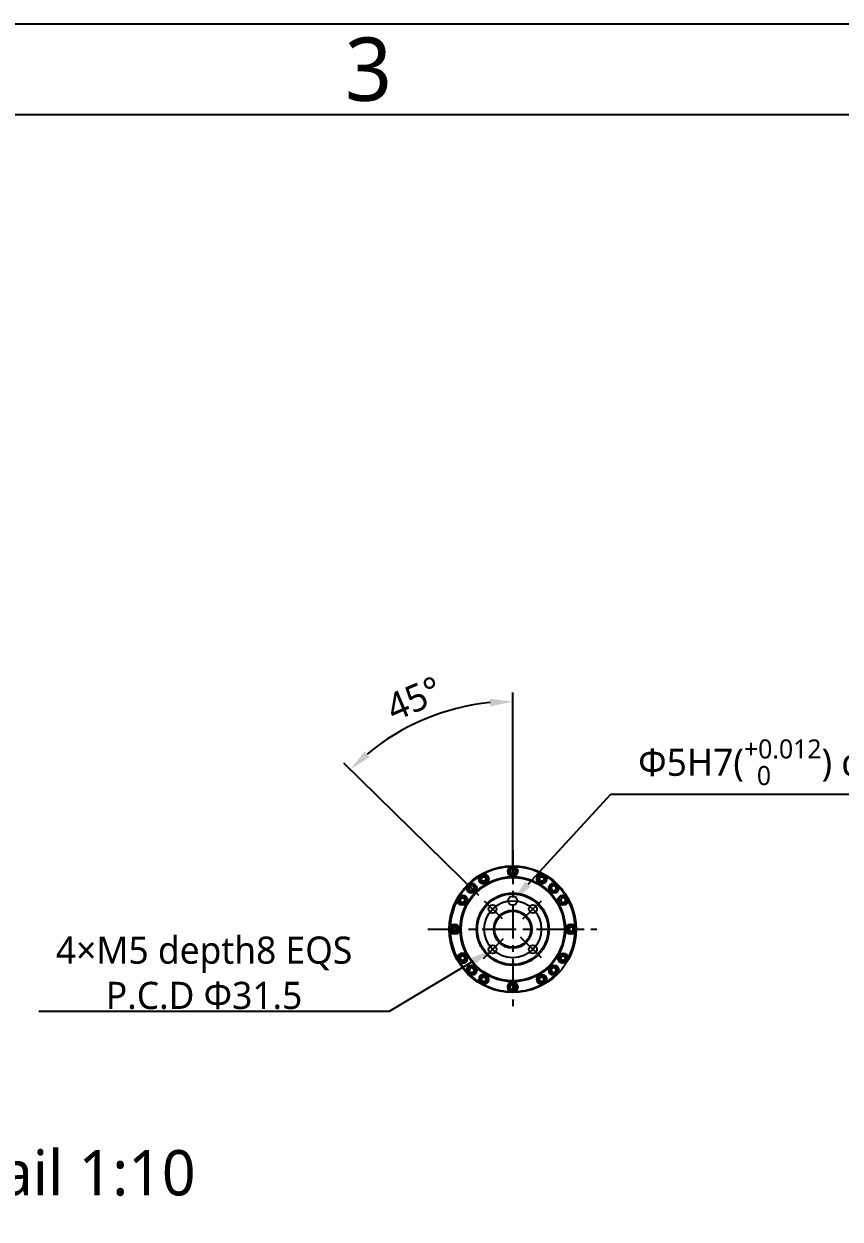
# Model space of a CAD drawing. Header units: millimetres. Extents: x 5828 to 6704, y 123 to 421.
# Drawn here: x 6395.9 to 6440.9, y 354.6 to 420.6 of the extents above; entities that cross this region are included whole.
import ezdxf
from ezdxf import colors
from ezdxf.entities.mleader import LeaderData, LeaderLine
from ezdxf.enums import TextEntityAlignment as Align
from ezdxf.math import Vec2, Vec3

# ---------------------------------------------------------------- set-up
doc = ezdxf.new("R2010")
doc.units = ezdxf.units.MM
doc.linetypes.add('CENTER', pattern=[0.6, 0.375, -0.075, 0.075, -0.075])
for name, color, linetype in [('中心线', 7, 'Continuous'), ('外形图', 7, 'Continuous'), ('多重引线', 7, 'Continuous'), ('尺寸标注', 7, 'Continuous'), ('模板', 7, 'Continuous')]:
    doc.layers.add(name, color=color, linetype=linetype)
doc.styles.get("Standard").update_dxf_attribs({"font": 'msyh.ttc'})
doc.styles.add('微软雅黑', font='msyh.ttc', dxfattribs={"height": 1.5})
doc.dimstyles.new('尺寸标注_细节_1_10比例', dxfattribs={"dimtxt": 1.5, "dimasz": 1.25, "dimexe": 0.5, "dimexo": 0.4, "dimgap": 0.5, "dimtad": 1, "dimlfac": 10, "dimdsep": 46, "dimtxsty": '微软雅黑', "dimcen": 0.09, "dimadec": 0, "dimazin": 0, "dimtp": 0.01, "dimtm": 0.01, "dimtfac": 1, "dimtofl": 0, "dimtmove": 0, "dimatfit": 3, "dimfxl": 1, "dimtolj": 1, "dimarcsym": 0})

# ---------------------------------------------------------------- blocks, each defined once
blk = doc.blocks.new('图纸页')
at = {"layer": '模板', "color": 2}
for points in [[(6283.656, 123.623), (6283.656, 420.623), (6703.656, 420.623), (6703.656, 123.623)], [(6308.656, 128.623), (6308.656, 415.623), (6698.656, 415.623), (6698.656, 128.623)]]:
    blk.add_lwpolyline(points, close=True, dxfattribs=at)
at = {"layer": '模板', "color": 2, "style": '微软雅黑'}
blk.add_text('3', height=3.5, dxfattribs=at).set_placement((6414.906, 418.123), align=Align.MIDDLE_CENTER)
for tag, height, p in [('编号', 4, (6669.32, 150.508)), ('当前页', 1.667, (6668.109, 141.186)), ('总页数', 1.667, (6673.318, 141.186)), ('比例', 1.667, (6628.656, 133.623))]:
    blk.add_attdef(tag, text='', height=height, dxfattribs=at).set_placement(p, align=Align.MIDDLE)
blk = doc.blocks.new('*D776')
at = {"layer": 'Defpoints', "color": 0}
for p in [(6419.583, 382.761), (6422.868, 373.063), (6421.286, 372.196), (6422.278, 371.221), (6422.868, 366.291)]:
    blk.add_point(p, dxfattribs=at)
at = {"layer": '尺寸标注', "color": 0, "lineweight": -2}
for p, q in [((6422.868, 373.463), (6422.868, 383.699)), ((6421.001, 372.476), (6413.556, 379.794))]:
    blk.add_line(p, q, dxfattribs=at)
blk.add_arc((6422.868, 370.641), 12.558, 95.7056, 129.79018, dxfattribs=at)
at = {"layer": '尺寸标注', "color": 0}
for points in [[(6421.63, 382.928), (6421.61, 383.344), (6422.868, 383.199)], [(6414.691, 380.443), (6414.973, 380.137), (6413.912, 379.443)]]:
    blk.add_solid(points, dxfattribs=at)
at = {"layer": '尺寸标注', "color": 0, "insert": (6417.425, 383.353), "char_height": 1.5, "attachment_point": 5, "rotation": 23.18081, "style": '微软雅黑'}
blk.add_mtext('\\A1;45%%d', dxfattribs=at)

msp = doc.modelspace()

# ---------------------------------------------------------------- linework, layer by layer
at = {"layer": '中心线', "linetype": 'CENTER', "ltscale": 5}
for p, q in [((6422.8684, 374.9905), (6422.8684, 366.2912)), ((6421.2861, 372.196), (6422.2782, 371.2209)), ((6423.4239, 371.1867), (6424.452, 372.1972)), ((6418.1786, 370.6217), (6427.5131, 370.6217)), ((6421.2542, 369.0075), (6422.3638, 370.1171)), ((6424.4509, 369.0392), (6423.3044, 370.1857))]:
    msp.add_line(p, q, dxfattribs=at)
at = {"layer": '外形图', "color": 7, "linetype": 'Continuous'}
for p, q in [((6422.9157, 373.9673), (6422.7446, 373.9117)), ((6422.7446, 373.7317), (6422.7446, 373.9117)), ((6422.7446, 373.7317), (6422.9157, 373.6761)), ((6423.0215, 373.8217), (6422.9157, 373.9673)), ((6422.9157, 373.6761), (6423.0215, 373.8217)), ((6420.5362, 373.0209), (6420.4545, 372.8605)), ((6420.714, 372.9927), (6420.5362, 373.0209)), ((6420.7421, 372.8149), (6420.714, 372.9927)), ((6421.1664, 373.495), (6421.129, 373.3556)), ((6421.2311, 373.2536), (6421.129, 373.3556)), ((6421.3058, 373.5324), (6421.1664, 373.495)), ((6421.2311, 373.2536), (6421.3705, 373.2909)), ((6421.3058, 373.5324), (6421.4078, 373.4303)), ((6421.3705, 373.2909), (6421.4078, 373.4303)), ((6424.329, 373.4303), (6424.4311, 373.5324)), ((6424.329, 373.4303), (6424.3664, 373.2909)), ((6424.3664, 373.2909), (6424.5058, 373.2536)), ((6424.5705, 373.495), (6424.4311, 373.5324)), ((6424.6078, 373.3556), (6424.5058, 373.2536)), ((6424.6078, 373.3556), (6424.5705, 373.495)), ((6424.9799, 372.9084), (6425.1072, 373.0357)), ((6425.2676, 372.954), (6425.1072, 373.0357)), ((6419.9951, 372.3238), (6419.9577, 372.1843)), ((6420.1345, 372.3611), (6419.9951, 372.3238)), ((6420.1345, 372.3611), (6420.2366, 372.2591)), ((6420.5817, 372.7332), (6420.4545, 372.8605)), ((6420.5817, 372.7332), (6420.7421, 372.8149)), ((6424.9799, 372.9084), (6425.0617, 372.748)), ((6425.0617, 372.748), (6425.2394, 372.7762)), ((6425.2394, 372.7762), (6425.2676, 372.954)), ((6425.4995, 372.2525), (6425.6268, 372.3798)), ((6425.7871, 372.298), (6425.6268, 372.3798)), ((6420.0598, 372.0823), (6419.9577, 372.1843)), ((6420.0598, 372.0823), (6420.1992, 372.1196)), ((6420.1992, 372.1196), (6420.2366, 372.2591)), ((6425.4995, 372.2525), (6425.5812, 372.0921)), ((6425.5812, 372.0921), (6425.759, 372.1203)), ((6425.759, 372.1203), (6425.7871, 372.298)), ((6419.6684, 370.7748), (6419.5228, 370.669)), ((6419.5228, 370.669), (6419.5784, 370.4978)), ((6419.7584, 370.4978), (6419.5784, 370.4978)), ((6419.814, 370.669), (6419.6684, 370.7748)), ((6419.7584, 370.4978), (6419.814, 370.669)), ((6425.9784, 370.7456), (6425.9228, 370.5744)), ((6425.9228, 370.5744), (6426.0684, 370.4686)), ((6425.9784, 370.7456), (6426.1584, 370.7456)), ((6426.0684, 370.4686), (6426.214, 370.5744)), ((6426.214, 370.5744), (6426.1584, 370.7456)), ((6419.9577, 369.0591), (6420.0598, 369.1611)), ((6419.9577, 369.0591), (6419.9951, 368.9196)), ((6420.1992, 369.1238), (6420.0598, 369.1611)), ((6420.2366, 368.9843), (6420.1992, 369.1238)), ((6425.5376, 369.1238), (6425.5003, 368.9843)), ((6425.6771, 369.1611), (6425.5376, 369.1238)), ((6425.6771, 369.1611), (6425.7791, 369.0591)), ((6425.7418, 368.9196), (6425.7791, 369.0591)), ((6419.9951, 368.9196), (6420.1345, 368.8823)), ((6420.2366, 368.9843), (6420.1345, 368.8823)), ((6420.4974, 368.4672), (6420.4693, 368.2895)), ((6420.6752, 368.4954), (6420.4974, 368.4672)), ((6420.7569, 368.335), (6420.6752, 368.4954)), ((6425.1551, 368.5102), (6424.9947, 368.4285)), ((6424.9947, 368.4285), (6425.0229, 368.2507)), ((6425.1551, 368.5102), (6425.2824, 368.3829)), ((6425.2007, 368.2225), (6425.2824, 368.3829)), ((6425.6024, 368.8823), (6425.5003, 368.9843)), ((6425.6024, 368.8823), (6425.7418, 368.9196)), ((6420.4693, 368.2895), (6420.6296, 368.2077)), ((6420.7569, 368.335), (6420.6296, 368.2077)), ((6421.129, 367.8878), (6421.2311, 367.9898)), ((6421.129, 367.8878), (6421.1664, 367.7484)), ((6421.1664, 367.7484), (6421.3058, 367.711)), ((6421.3705, 367.9525), (6421.2311, 367.9898)), ((6421.4078, 367.8131), (6421.3058, 367.711)), ((6421.4078, 367.8131), (6421.3705, 367.9525)), ((6424.3664, 367.9525), (6424.329, 367.8131)), ((6424.4311, 367.711), (6424.329, 367.8131)), ((6424.5058, 367.9898), (6424.3664, 367.9525)), ((6424.4311, 367.711), (6424.5705, 367.7484)), ((6424.5058, 367.9898), (6424.6078, 367.8878)), ((6424.5705, 367.7484), (6424.6078, 367.8878)), ((6425.0229, 368.2507), (6425.2007, 368.2225)), ((6422.8211, 367.5673), (6422.7153, 367.4217)), ((6422.7153, 367.4217), (6422.8211, 367.2761)), ((6422.9923, 367.5117), (6422.8211, 367.5673)), ((6422.8211, 367.2761), (6422.9923, 367.3317)), ((6422.9923, 367.5117), (6422.9923, 367.3317))]:
    msp.add_line(p, q, dxfattribs=at)
for centre, radius in [((6422.8684, 370.6217), 3.5), ((6421.2684, 373.393), 0.275), ((6422.8684, 373.8217), 0.275), ((6422.8684, 373.8217), 0.25), ((6422.8684, 373.8217), 0.2), ((6424.4684, 373.393), 0.275), ((6422.8684, 370.6217), 2.9), ((6422.8684, 370.6217), 2.85), ((6420.6057, 372.8844), 0.275), ((6420.6057, 372.8844), 0.25), ((6420.6057, 372.8844), 0.2), ((6421.2684, 373.393), 0.225), ((6421.2684, 373.393), 0.125), ((6424.4684, 373.393), 0.225), ((6424.4684, 373.393), 0.125), ((6425.1312, 372.8844), 0.275), ((6425.1312, 372.8844), 0.25), ((6425.1312, 372.8844), 0.2), ((6420.0971, 372.2217), 0.275), ((6420.0971, 372.2217), 0.225), ((6420.0971, 372.2217), 0.125), ((6422.8684, 370.6217), 2), ((6422.8684, 370.6217), 1.95), ((6422.8684, 372.1967), 0.25), ((6425.6397, 372.2217), 0.275), ((6425.6397, 372.2217), 0.225), ((6421.7547, 371.7354), 0.225), ((6422.8684, 370.6217), 1.05), ((6423.9821, 371.7354), 0.225), ((6422.8684, 370.6217), 1), ((6419.6684, 370.6217), 0.275), ((6419.6684, 370.6217), 0.25), ((6419.6684, 370.6217), 0.2), ((6426.0684, 370.6217), 0.275), ((6426.0684, 370.6217), 0.25), ((6426.0684, 370.6217), 0.2), ((6421.7547, 369.508), 0.225), ((6423.9821, 369.508), 0.225), ((6420.0971, 369.0217), 0.225), ((6420.0971, 369.0217), 0.125), ((6425.6397, 369.0217), 0.275), ((6425.6397, 369.0217), 0.225), ((6425.6397, 369.0217), 0.125), ((6420.6057, 368.359), 0.275), ((6420.6057, 368.359), 0.25), ((6420.6057, 368.359), 0.2), ((6425.1312, 368.359), 0.275), ((6425.1312, 368.359), 0.25), ((6425.1312, 368.359), 0.2), ((6421.2684, 367.8504), 0.225), ((6421.2684, 367.8504), 0.125), ((6422.8684, 367.4217), 0.275), ((6424.4684, 367.8504), 0.275), ((6424.4684, 367.8504), 0.225), ((6424.4684, 367.8504), 0.125), ((6422.8684, 367.4217), 0.25), ((6422.8684, 367.4217), 0.2)]:
    msp.add_circle(centre, radius, dxfattribs=at)
at = {"layer": '外形图'}
msp.add_circle((6422.8684, 370.6217), 1.575, dxfattribs=at)
at = {"layer": '外形图', "color": 7, "linetype": 'Continuous'}
for centre, radius, start, end in [((6422.8684, 370.6217), 3.45, 91.975686, 118.024353), ((6422.8684, 370.6217), 3.45, 61.975647, 88.024639), ((6422.8684, 370.6217), 3.45, 136.975738, 148.024353), ((6422.8684, 370.6217), 3.45, 121.975647, 133.024721), ((6422.8684, 370.6217), 3.45, 46.975807, 58.024353), ((6422.8684, 370.6217), 3.45, 31.975647, 43.024709), ((6422.8684, 370.6217), 3.45, 151.975647, 178.024644), ((6422.8684, 370.6217), 3.45, 1.975697, 28.024353), ((6422.8684, 370.6217), 3.45, 181.975697, 208.024353), ((6422.8684, 370.6217), 3.45, 331.975647, 358.024644), ((6420.0971, 369.0217), 0.275, 135, 134.732926), ((6422.8684, 370.6217), 3.45, 211.975647, 223.024709), ((6422.8684, 370.6217), 3.45, 226.975807, 238.024353), ((6421.2684, 367.8504), 0.275, 135, 134.732926), ((6422.8684, 370.6217), 3.45, 301.975647, 313.02472), ((6422.8684, 370.6217), 3.45, 241.975647, 268.024639), ((6422.8684, 370.6217), 3.45, 271.975686, 298.024353)]:
    msp.add_arc(centre, radius, start, end, dxfattribs=at)

# ---------------------------------------------------------------- block references
at = {"layer": '多重引线'}
msp.add_blockref('图纸页', (0, 0), dxfattribs=at)

# ---------------------------------------------------------------- texts
at = {"layer": '外形图', "insert": (6389.1654, 358.4199), "char_height": 2.5, "width": 17.191805, "attachment_point": 1}
msp.add_mtext('Detail 1:10', dxfattribs=at)

# ---------------------------------------------------------------- dimensions: what is measured, and where the dimension line sits
at = {"layer": '尺寸标注'}
dim = msp.add_angular_dim_2l(base=(6419.5833, 382.7612), line1=((6422.8684, 373.063), (6422.8684, 366.2912)), line2=((6421.2861, 372.196), (6422.2782, 371.2209)), dimstyle='尺寸标注_细节_1_10比例', override={"dimtxsty": '微软雅黑'}, dxfattribs=at)
dim.commit()
dim.dimension.update_dxf_attribs({"geometry": '*D776', "text_midpoint": (6417.9253, 382.1847), "dimtype": 162})

# ---------------------------------------------------------------- leaders
at = {"layer": '多重引线'}
ml = msp.add_multileader_mtext('Standard', dxfattribs=at)
ml.set_content('\\A1;{\\C256;Φ5H7({\\H0.7x;\\S+0.012^   0;}) depth7}', style='微软雅黑')
ml.set_leader_properties()
ml.build(insert=Vec2(0, 0))
ml.multileader.update_dxf_attribs({"text_left_attachment_type": 5, "text_right_attachment_type": 5, "dogleg_length": 1, "arrow_head_size": 1.25})
ctx = ml.context
ctx.base_point, ctx.char_height, ctx.arrow_head_size, ctx.landing_gap_size, ctx.plane_origin = Vec3(6429.2912, 378.0852), 1.5, 1.25, 0.5, Vec3(6422.8684, 372.1967)
ctx.left_attachment, ctx.right_attachment = 5, 5
notes = []
notes.append((ctx, [(0, (1, 1, 0), (6428.2912, 378.0852), (1, 0), 1, [(0, [(6422.8684, 372.1967)], 0, [])])]))
ctx.mtext.insert, ctx.mtext.flow_direction = Vec3(6429.7912, 381.1041), 5
ml = msp.add_multileader_mtext('Standard', dxfattribs=at)
ml.set_content('\\pxqc;4×M5 depth8 EQS\\PP.C.D {\\C256;Φ31.5}', style='微软雅黑')
ml.set_leader_properties()
ml.build(insert=Vec2(0, 0))
ml.multileader.update_dxf_attribs({"text_left_attachment_type": 5, "text_right_attachment_type": 5, "dogleg_length": 1, "arrow_head_size": 1.25})
ctx = ml.context
ctx.base_point, ctx.char_height, ctx.arrow_head_size, ctx.landing_gap_size, ctx.plane_origin = Vec3(6396.62, 366.0722), 1.5, 1.25, 0.5, Vec3(6421.7547, 369.508)
ctx.left_attachment, ctx.right_attachment, ctx.text_align_type = 5, 5, 2
notes.append((ctx, [(0, (1, 1, 0), (6416.0477, 366.0722), (-1, 0), 1, [(0, [(6421.7547, 369.508)], 0, [])])]))
ctx.mtext.insert, ctx.mtext.alignment, ctx.mtext.flow_direction = Vec3(6405.8338, 370.2165), 2, 5
for ctx, leaders in notes:
    for number, flags, end, landing, length, lines in leaders:
        leader = LeaderData()
        leader.index, (leader.has_last_leader_line, leader.has_dogleg_vector, leader.attachment_direction) = number, flags
        leader.last_leader_point, leader.dogleg_vector, leader.dogleg_length = Vec3(end), Vec3(landing), length
        for number, points, colour, breaks in lines:
            line = LeaderLine()
            line.index, line.vertices, line.color, line.breaks = number, Vec3.list(points), colors.encode_raw_color(colour), breaks
            leader.lines.append(line)
        ctx.leaders.append(leader)

doc.saveas('drawing.dxf')
